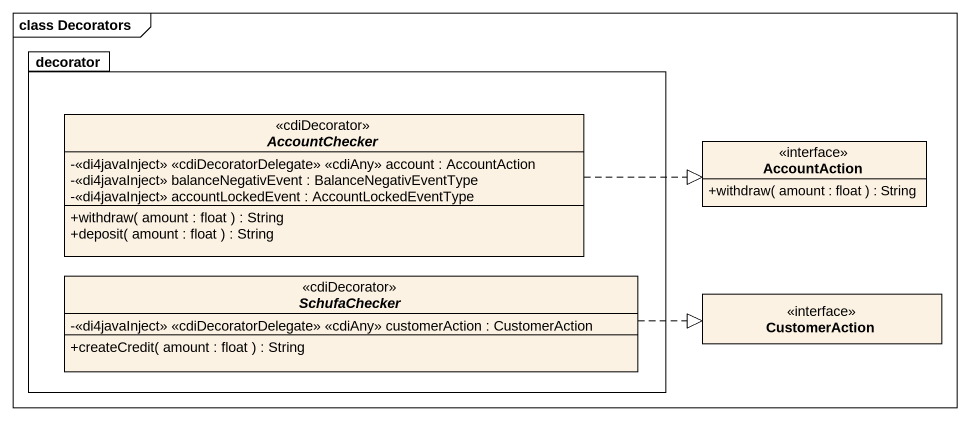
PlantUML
@startuml
mainframe class Decorators
hide circle
hide empty members
skinparam classAttributeIconSize 0
package decorator {
  abstract class AccountChecker <<cdiDecorator>> {
    -<<di4javaInject>> <<cdiDecoratorDelegate>> <<cdiAny>> account : AccountAction
    -<<di4javaInject>> balanceNegativEvent : BalanceNegativEventType
    -<<di4javaInject>> accountLockedEvent : AccountLockedEventType
    +withdraw( amount : float ) : String
    +deposit( amount : float ) : String
  }
  abstract class SchufaChecker <<cdiDecorator>> {
    -<<di4javaInject>> <<cdiDecoratorDelegate>> <<cdiAny>> customerAction : CustomerAction
    +createCredit( amount : float ) : String
  }
}
interface AccountAction {
  +withdraw( amount : float ) : String
}
interface CustomerAction
AccountChecker .right.|> AccountAction
SchufaChecker .right.|> CustomerAction
@enduml
